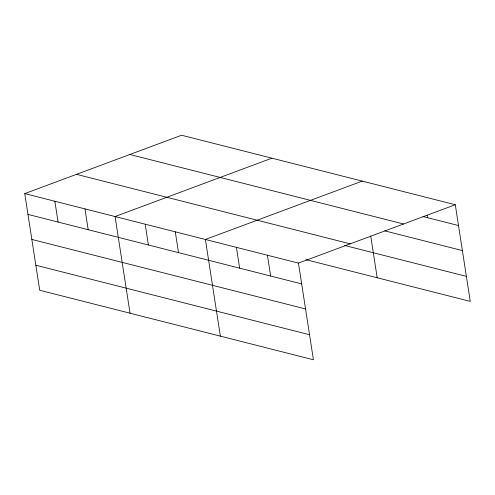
<?xml version="1.0" encoding="UTF-8"?>
<svg xmlns="http://www.w3.org/2000/svg" width="495" height="495" viewBox="0 0 495 495"><rect width="100%" height="100%" fill="white"/><g stroke="black" fill="none" stroke-linecap="round" stroke-linejoin="round"><path stroke-width="0.74" d="M24.75 193.607L298.454 263.105L313.415 359.766L39.711 290.262L24.75 193.607L181.585 135.234L455.289 204.738L470.25 301.393L305.96 259.677M271.904 158.171L115.075 216.538L130.036 313.199M362.229 181.108L205.394 239.475L220.362 336.136M298.454 263.105L455.289 204.738M423.058 216.544L458.506 225.547M129.826 154.496L403.53 224M384.832 230.88L462.38 250.575M76.502 174.345L350.206 243.843M344.675 245.464L466.377 276.365M27.974 214.409L301.678 283.913M31.847 239.438L305.551 308.942M35.838 265.233L309.542 334.731M427.142 215.436L427.488 217.664M370.73 236.047L377.19 277.763M267.436 255.228L270.654 276.037M236.412 247.352L239.636 268.16M175.286 231.833L178.509 252.636M145.177 224.185L148.401 244.988M84.967 208.896L88.184 229.699M54.858 201.248L58.076 222.057"/></g></svg>
